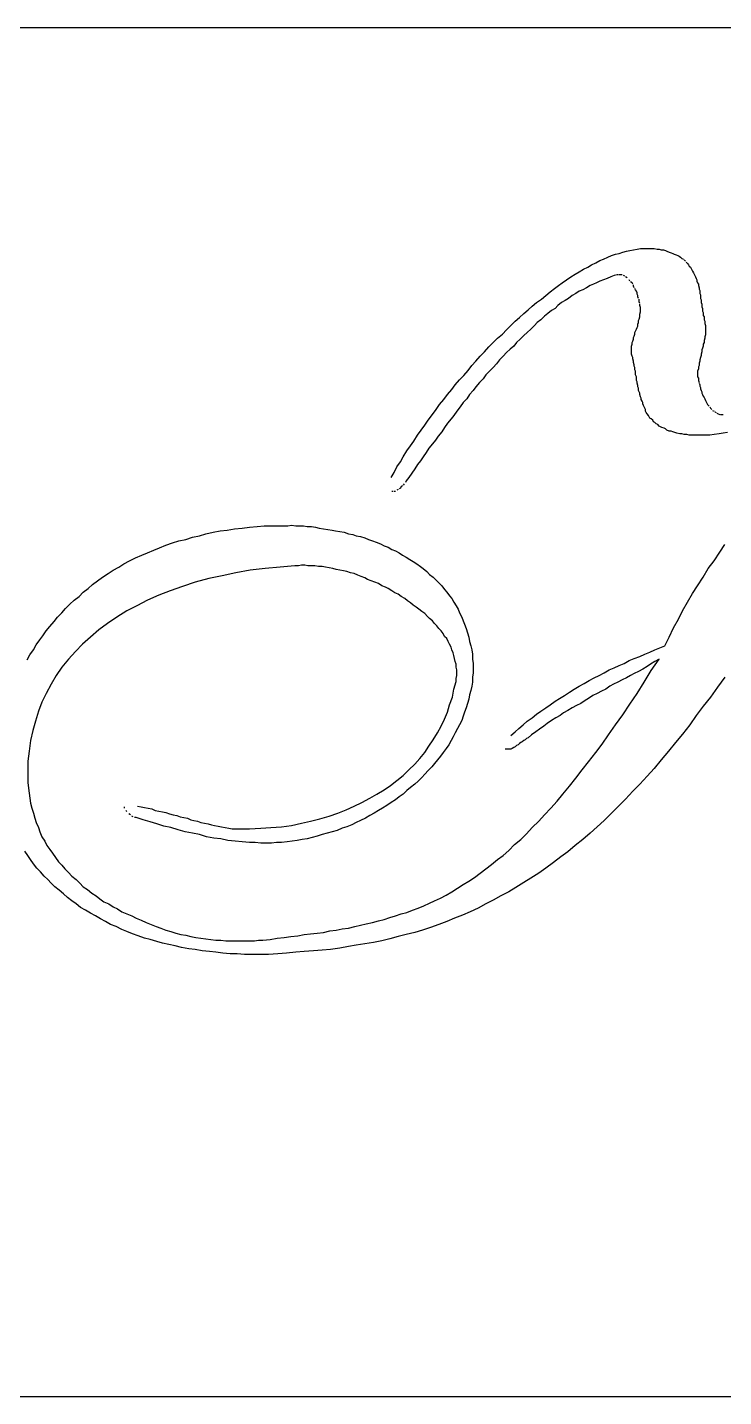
# Model space of a CAD drawing. Extents: x 0 to 382, y 0 to 113.
# Drawn here: x 249.8 to 307, y 0 to 112.5 of the extents above; entities that cross this region are included whole.
import ezdxf

# ---------------------------------------------------------------- set-up
doc = ezdxf.new("R2010")
doc.units = 0
doc.layers.get('0').update_dxf_attribs({"linetype": 'CONTINUOUS'})
doc.layers.add('default', color=7, linetype='CONTINUOUS')

msp = doc.modelspace()

# ---------------------------------------------------------------- linework, layer by layer
at = {"color": 0, "linetype": 'CONTINUOUS'}
for p, q in [((296.84462, 93.33984), (297.1376, 93.45702)), ((297.1376, 93.45702), (297.48914, 93.63282)), ((297.48914, 93.63282), (297.78212, 93.75)), ((297.78212, 93.75), (298.13366, 93.86718)), ((298.13366, 93.86718), (298.42664, 93.9258)), ((298.42664, 93.9258), (298.71962, 94.04298)), ((298.71962, 94.04298), (299.0126, 94.10154)), ((299.0126, 94.10154), (299.30558, 94.16016)), ((299.30558, 94.16016), (299.5985, 94.21878)), ((299.5985, 94.21878), (299.89148, 94.27734)), ((299.89148, 94.27734), (300.18446, 94.33596)), ((300.18446, 94.33596), (300.47744, 94.33596)), ((300.47744, 94.33596), (300.65324, 94.33596)), ((300.65324, 94.33596), (300.8876, 94.33596)), ((300.8876, 94.33596), (301.12196, 94.33596)), ((301.12196, 94.33596), (301.29776, 94.33596)), ((301.29776, 94.33596), (301.53212, 94.27734)), ((301.53212, 94.27734), (301.70792, 94.27734)), ((301.70792, 94.27734), (301.88366, 94.21878)), ((301.88366, 94.21878), (302.05946, 94.21878)), ((302.05946, 94.21878), (302.23526, 94.16016)), ((302.23526, 94.16016), (302.35244, 94.10154)), ((302.35244, 94.10154), (302.52824, 94.04298)), ((302.52824, 94.04298), (302.70398, 93.98436)), ((302.70398, 93.98436), (302.82116, 93.9258)), ((302.82116, 93.9258), (302.9384, 93.86718)), ((302.9384, 93.86718), (303.11414, 93.80862)), ((303.11414, 93.80862), (303.23132, 93.75)), ((303.23132, 93.75), (303.3485, 93.69138)), ((303.3485, 93.69138), (303.46574, 93.63282)), ((303.46574, 93.63282), (303.58292, 93.51564)), ((303.58292, 93.51564), (303.7001, 93.45702)), ((303.75866, 93.39846), (303.8759, 93.28128)), ((294.79382, 92.22654), (295.14542, 92.40234)), ((295.14542, 92.40234), (295.49696, 92.6367)), ((295.49696, 92.6367), (295.8485, 92.8125)), ((295.8485, 92.8125), (296.14148, 92.9883)), ((296.14148, 92.9883), (296.49308, 93.16404)), ((296.49308, 93.16404), (296.84462, 93.33984)), ((303.93446, 93.22266), (304.05164, 93.10548)), ((304.05164, 93.10548), (304.11026, 92.9883)), ((304.11026, 92.9883), (304.16882, 92.87112)), ((304.16882, 92.87112), (304.286, 92.8125)), ((304.286, 92.8125), (304.34462, 92.69532)), ((304.34462, 92.69532), (304.40324, 92.57814)), ((304.40324, 92.57814), (304.4618, 92.46096)), ((304.4618, 92.46096), (304.52042, 92.34378)), ((304.52042, 92.34378), (304.57898, 92.22654)), ((293.09462, 91.05468), (293.44616, 91.28904)), ((293.44616, 91.28904), (293.73914, 91.52346)), ((293.73914, 91.52346), (294.09074, 91.75782)), ((294.09074, 91.75782), (294.44228, 91.99218)), ((294.44228, 91.99218), (294.79382, 92.22654)), ((296.0243, 91.28904), (295.73132, 91.1133)), ((296.31728, 91.40628), (296.0243, 91.28904)), ((296.55164, 91.52346), (296.31728, 91.40628)), ((296.84462, 91.64064), (296.55164, 91.52346)), ((297.1376, 91.75782), (296.84462, 91.64064)), ((297.43058, 91.875), (297.1376, 91.75782)), ((297.7235, 91.99218), (297.43058, 91.875)), ((298.01648, 92.10936), (297.7235, 91.99218)), ((298.2509, 92.16798), (298.01648, 92.10936)), ((298.36808, 92.16798), (298.2509, 92.16798)), ((298.54382, 92.16798), (298.42664, 92.16798)), ((298.661, 92.16798), (298.54382, 92.16798)), ((298.89542, 92.0508), (298.77824, 92.10936)), ((299.07116, 91.93362), (298.95398, 91.99218)), ((299.30558, 91.64064), (299.24696, 91.75782)), ((299.48132, 91.52346), (299.36414, 91.58202)), ((299.53994, 91.40628), (299.48132, 91.52346)), ((299.5985, 91.23048), (299.5985, 91.34766)), ((299.65712, 91.1133), (299.5985, 91.23048)), ((304.57898, 92.22654), (304.6376, 92.10936)), ((304.6376, 92.10936), (304.69616, 91.99218)), ((304.69616, 91.99218), (304.75478, 91.875)), ((304.75478, 91.875), (304.8134, 91.75782)), ((304.8134, 91.75782), (304.8134, 91.64064)), ((304.8134, 91.64064), (304.87196, 91.52346)), ((304.87196, 91.52346), (304.93058, 91.40628)), ((304.93058, 91.40628), (304.93058, 91.28904)), ((304.93058, 91.28904), (304.98914, 91.1133)), ((291.62978, 89.88282), (292.03994, 90.1758)), ((292.03994, 90.1758), (292.39148, 90.46878)), ((292.39148, 90.46878), (292.74308, 90.7617)), ((292.74308, 90.7617), (293.09462, 91.05468)), ((293.9735, 90.05862), (293.68058, 89.88282)), ((294.26648, 90.23436), (293.9735, 90.05862)), ((294.55946, 90.46878), (294.26648, 90.23436)), ((294.85244, 90.64452), (294.55946, 90.46878)), ((295.14542, 90.82032), (294.85244, 90.64452)), ((295.4384, 90.9375), (295.14542, 90.82032)), ((295.73132, 91.1133), (295.4384, 90.9375)), ((299.7743, 90.9375), (299.71574, 91.05468)), ((299.83292, 90.82032), (299.7743, 90.9375)), ((299.89148, 90.70314), (299.83292, 90.82032)), ((299.89148, 90.58596), (299.89148, 90.70314)), ((299.9501, 90.46878), (299.89148, 90.58596)), ((299.9501, 90.35154), (299.9501, 90.46878)), ((300.00866, 90.23436), (299.9501, 90.35154)), ((300.06728, 90.05862), (300.06728, 90.1758)), ((300.06728, 89.94138), (300.06728, 90.05862)), ((304.98914, 91.1133), (304.98914, 90.99612)), ((304.98914, 90.99612), (305.04776, 90.87888)), ((305.04776, 90.87888), (305.04776, 90.7617)), ((305.04776, 90.7617), (305.04776, 90.64452)), ((305.04776, 90.64452), (305.10632, 90.52734)), ((305.10632, 90.52734), (305.10632, 90.35154)), ((305.10632, 90.35154), (305.10632, 90.23436)), ((305.10632, 90.23436), (305.16494, 90.11718)), ((305.16494, 90.11718), (305.16494, 90)), ((305.16494, 90), (305.16494, 89.88282)), ((290.2235, 88.65234), (290.5751, 89.00388)), ((290.5751, 89.00388), (290.92664, 89.29686)), ((290.92664, 89.29686), (291.27824, 89.58984)), ((291.27824, 89.58984), (291.62978, 89.88282)), ((292.56728, 89.00388), (292.2743, 88.76952)), ((292.86026, 89.2383), (292.56728, 89.00388)), ((293.15324, 89.41404), (292.86026, 89.2383)), ((293.3876, 89.64846), (293.15324, 89.41404)), ((293.68058, 89.88282), (293.3876, 89.64846)), ((300.1259, 89.8242), (300.06728, 89.94138)), ((300.1259, 89.64846), (300.1259, 89.76564)), ((300.18446, 89.47266), (300.1259, 89.64846)), ((300.1259, 88.94532), (300.18446, 89.12112)), ((300.1259, 88.82814), (300.1259, 88.94532)), ((300.18446, 89.35548), (300.18446, 89.47266)), ((300.18446, 89.2383), (300.18446, 89.35548)), ((300.18446, 89.12112), (300.18446, 89.2383)), ((305.16494, 89.88282), (305.2235, 89.76564)), ((305.2235, 89.76564), (305.2235, 89.64846)), ((305.2235, 89.64846), (305.2235, 89.53128)), ((305.2235, 89.53128), (305.28212, 89.41404)), ((305.28212, 89.41404), (305.28212, 89.29686)), ((305.28212, 89.29686), (305.28212, 89.17968)), ((305.28212, 89.17968), (305.34074, 89.0625)), ((305.34074, 89.0625), (305.34074, 88.94532)), ((305.34074, 88.94532), (305.34074, 88.82814)), ((289.16882, 87.65628), (289.52042, 88.00782)), ((289.52042, 88.00782), (289.87196, 88.35936)), ((289.87196, 88.35936), (290.2235, 88.65234)), ((291.45398, 88.00782), (291.161, 87.71484)), ((291.6884, 88.24218), (291.45398, 88.00782)), ((291.98132, 88.47654), (291.6884, 88.24218)), ((292.2743, 88.76952), (291.98132, 88.47654)), ((299.83292, 87.71484), (299.89148, 87.83202)), ((299.89148, 87.83202), (299.9501, 87.9492)), ((299.9501, 88.125), (300.00866, 88.24218)), ((299.9501, 87.9492), (299.9501, 88.125)), ((300.00866, 88.41798), (300.06728, 88.53516)), ((300.00866, 88.24218), (300.00866, 88.41798)), ((300.06728, 88.53516), (300.1259, 88.71096)), ((300.1259, 88.71096), (300.1259, 88.82814)), ((305.34074, 88.82814), (305.3993, 88.71096)), ((305.3993, 88.71096), (305.3993, 88.59378)), ((305.3993, 88.59378), (305.3993, 88.47654)), ((305.3993, 88.47654), (305.45792, 88.35936)), ((305.45792, 88.35936), (305.45792, 88.18362)), ((305.45792, 88.18362), (305.51648, 88.00782)), ((305.51648, 88.00782), (305.51648, 87.89064)), ((305.51648, 87.89064), (305.51648, 87.71484)), ((288.05558, 86.60154), (288.40712, 86.95314)), ((288.40712, 86.95314), (288.81728, 87.30468)), ((288.81728, 87.30468), (289.16882, 87.65628)), ((290.28212, 86.89452), (289.98914, 86.60154)), ((290.5751, 87.1875), (290.28212, 86.89452)), ((290.86808, 87.42186), (290.5751, 87.1875)), ((291.161, 87.71484), (290.86808, 87.42186)), ((299.48132, 86.60154), (299.53994, 86.71878)), ((299.53994, 86.71878), (299.5985, 86.89452)), ((299.5985, 87.0117), (299.65712, 87.12888)), ((299.5985, 86.89452), (299.5985, 87.0117)), ((299.65712, 87.12888), (299.71574, 87.30468)), ((299.71574, 87.42186), (299.7743, 87.53904)), ((299.71574, 87.30468), (299.71574, 87.42186)), ((299.7743, 87.53904), (299.83292, 87.71484)), ((305.45792, 86.95314), (305.3993, 86.77734)), ((305.3993, 86.77734), (305.3993, 86.60154)), ((305.51648, 87.24612), (305.45792, 87.07032)), ((305.45792, 87.07032), (305.45792, 86.95314)), ((305.51648, 87.71484), (305.51648, 87.53904)), ((305.51648, 87.53904), (305.51648, 87.42186)), ((305.51648, 87.42186), (305.51648, 87.24612)), ((287.0009, 85.4883), (287.35244, 85.83984)), ((287.35244, 85.83984), (287.70398, 86.25)), ((287.70398, 86.25), (288.05558, 86.60154)), ((289.16882, 85.78128), (288.8759, 85.4883)), ((289.4618, 86.0742), (289.16882, 85.78128)), ((289.75478, 86.30862), (289.4618, 86.0742)), ((289.98914, 86.60154), (289.75478, 86.30862)), ((299.42276, 86.30862), (299.48132, 86.48436)), ((299.42276, 86.19138), (299.42276, 86.30862)), ((299.42276, 86.0742), (299.42276, 86.19138)), ((299.42276, 85.89846), (299.42276, 86.0742)), ((299.42276, 85.78128), (299.42276, 85.89846)), ((299.42276, 85.66404), (299.42276, 85.78128)), ((299.48132, 85.4883), (299.42276, 85.66404)), ((299.48132, 86.48436), (299.48132, 86.60154)), ((305.16494, 85.54686), (305.10632, 85.37112)), ((305.2235, 85.83984), (305.16494, 85.66404)), ((305.16494, 85.66404), (305.16494, 85.54686)), ((305.28212, 86.13282), (305.2235, 86.01564)), ((305.2235, 86.01564), (305.2235, 85.83984)), ((305.34074, 86.30862), (305.28212, 86.13282)), ((305.3993, 86.60154), (305.34074, 86.48436)), ((305.34074, 86.48436), (305.34074, 86.30862)), ((286.00478, 84.31638), (286.29776, 84.72654)), ((286.29776, 84.72654), (286.6493, 85.07814)), ((286.6493, 85.07814), (287.0009, 85.4883)), ((288.05558, 84.5508), (287.7626, 84.25782)), ((288.3485, 84.84378), (288.05558, 84.5508)), ((288.58292, 85.19532), (288.3485, 84.84378)), ((288.8759, 85.4883), (288.58292, 85.19532)), ((299.53994, 85.37112), (299.48132, 85.4883)), ((299.53994, 85.25388), (299.53994, 85.37112)), ((299.5985, 85.07814), (299.53994, 85.25388)), ((299.5985, 84.96096), (299.5985, 85.07814)), ((299.65712, 84.78516), (299.5985, 84.96096)), ((299.65712, 84.66798), (299.65712, 84.78516)), ((299.71574, 84.5508), (299.65712, 84.66798)), ((299.71574, 84.375), (299.71574, 84.5508)), ((299.7743, 84.25782), (299.71574, 84.375)), ((304.93058, 84.43362), (304.87196, 84.25782)), ((304.98914, 84.72654), (304.93058, 84.60936)), ((304.93058, 84.60936), (304.93058, 84.43362)), ((305.04776, 85.07814), (304.98914, 84.90234)), ((304.98914, 84.90234), (304.98914, 84.72654)), ((305.10632, 85.37112), (305.04776, 85.19532)), ((305.04776, 85.19532), (305.04776, 85.07814)), ((284.9501, 83.14452), (285.30164, 83.55468)), ((285.30164, 83.55468), (285.65324, 83.90628)), ((285.65324, 83.90628), (286.00478, 84.31638)), ((286.94228, 83.32032), (286.6493, 82.96878)), ((287.23526, 83.6133), (286.94228, 83.32032)), ((287.46962, 83.96484), (287.23526, 83.6133)), ((287.7626, 84.25782), (287.46962, 83.96484)), ((299.7743, 84.08202), (299.7743, 84.25782)), ((299.7743, 83.96484), (299.7743, 84.08202)), ((299.83292, 83.78904), (299.7743, 83.96484)), ((299.83292, 83.67186), (299.83292, 83.78904)), ((299.83292, 83.49612), (299.83292, 83.67186)), ((299.89148, 83.37888), (299.83292, 83.49612)), ((299.89148, 83.2617), (299.89148, 83.37888)), ((299.9501, 83.08596), (299.89148, 83.2617)), ((304.87196, 84.25782), (304.87196, 84.14064)), ((304.87196, 84.14064), (304.87196, 83.96484)), ((304.87196, 83.96484), (304.87196, 83.78904)), ((304.87196, 83.78904), (304.93058, 83.67186)), ((304.93058, 83.67186), (304.93058, 83.49612)), ((304.93058, 83.49612), (304.98914, 83.32032)), ((304.98914, 83.2617), (305.04776, 83.14452)), ((284.0126, 81.91404), (284.30558, 82.3242)), ((284.30558, 82.3242), (284.65712, 82.73436)), ((284.65712, 82.73436), (284.9501, 83.14452)), ((286.12196, 82.3242), (285.8876, 81.97266)), ((286.41494, 82.6758), (286.12196, 82.3242)), ((286.6493, 82.96878), (286.41494, 82.6758)), ((299.9501, 82.96878), (299.9501, 83.08596)), ((300.00866, 82.85154), (299.9501, 82.96878)), ((300.00866, 82.6758), (300.00866, 82.85154)), ((300.06728, 82.55862), (300.00866, 82.6758)), ((300.1259, 82.44138), (300.06728, 82.55862)), ((300.1259, 82.3242), (300.1259, 82.44138)), ((300.18446, 82.14846), (300.1259, 82.3242)), ((300.24308, 82.03128), (300.18446, 82.14846)), ((305.04776, 83.14452), (305.04776, 83.02734)), ((305.04776, 83.02734), (305.10632, 82.91016)), ((305.10632, 82.91016), (305.10632, 82.79298)), ((305.10632, 82.79298), (305.16494, 82.6758)), ((305.16494, 82.6758), (305.2235, 82.55862)), ((305.2235, 82.55862), (305.2235, 82.44138)), ((305.2235, 82.44138), (305.28212, 82.3242)), ((305.28212, 82.3242), (305.34074, 82.20702)), ((305.34074, 82.20702), (305.3993, 82.08984)), ((283.0751, 80.68362), (283.36808, 81.09378)), ((283.36808, 81.09378), (283.661, 81.50388)), ((283.661, 81.50388), (284.0126, 81.91404)), ((285.36026, 81.32814), (285.06728, 80.97654)), ((285.59462, 81.67968), (285.36026, 81.32814)), ((285.8876, 81.97266), (285.59462, 81.67968)), ((300.24308, 81.91404), (300.24308, 82.03128)), ((300.30164, 81.79686), (300.24308, 81.91404)), ((300.36026, 81.67968), (300.30164, 81.79686)), ((300.36026, 81.5625), (300.36026, 81.67968)), ((300.41882, 81.44532), (300.36026, 81.5625)), ((300.47744, 81.32814), (300.41882, 81.44532)), ((300.536, 81.21096), (300.47744, 81.32814)), ((300.59462, 81.09378), (300.536, 81.21096)), ((300.59462, 80.97654), (300.59462, 81.09378)), ((305.3993, 82.08984), (305.45792, 81.97266)), ((305.45792, 81.97266), (305.51648, 81.85548)), ((305.51648, 81.85548), (305.5751, 81.7383)), ((305.5751, 81.7383), (305.63366, 81.62112)), ((305.63366, 81.62112), (305.69228, 81.50388)), ((305.69228, 81.50388), (305.80946, 81.3867)), ((305.86808, 81.32814), (305.92664, 81.21096)), ((305.92664, 81.21096), (306.04382, 81.09378)), ((306.10244, 81.03516), (306.21962, 80.97654)), ((282.43058, 79.80468), (282.7235, 80.21484)), ((282.7235, 80.21484), (283.0751, 80.68362)), ((284.30558, 79.98048), (284.07116, 79.62888)), ((284.5985, 80.33202), (284.30558, 79.98048)), ((284.83292, 80.625), (284.5985, 80.33202)), ((285.06728, 80.97654), (284.83292, 80.625)), ((300.65324, 80.85936), (300.59462, 80.97654)), ((300.7118, 80.74218), (300.65324, 80.85936)), ((300.82898, 80.625), (300.7118, 80.74218)), ((300.8876, 80.50782), (300.82898, 80.625)), ((300.94616, 80.39064), (300.8876, 80.50782)), ((301.0634, 80.33202), (300.94616, 80.39064)), ((301.18058, 80.21484), (301.0634, 80.33202)), ((301.23914, 80.09766), (301.18058, 80.21484)), ((301.35632, 80.03904), (301.23914, 80.09766)), ((301.4735, 79.92186), (301.35632, 80.03904)), ((301.59074, 79.8633), (301.4735, 79.92186)), ((306.27824, 80.91798), (306.39542, 80.85936)), ((306.45398, 80.8008), (306.57116, 80.74218)), ((306.57116, 80.74218), (306.6884, 80.68362)), ((306.74696, 80.68362), (306.86414, 80.68362)), ((306.86414, 80.68362), (306.98132, 80.68362)), ((281.55164, 78.51564), (281.84462, 78.98436)), ((281.84462, 78.98436), (282.1376, 79.39452)), ((282.1376, 79.39452), (282.43058, 79.80468)), ((283.54382, 78.9258), (283.30946, 78.5742)), ((283.8368, 79.27734), (283.54382, 78.9258)), ((284.07116, 79.62888), (283.8368, 79.27734)), ((301.70792, 79.74612), (301.59074, 79.8633)), ((301.8251, 79.6875), (301.70792, 79.74612)), ((301.94228, 79.62888), (301.8251, 79.6875)), ((302.11808, 79.57032), (301.94228, 79.62888)), ((302.23526, 79.5117), (302.11808, 79.57032)), ((302.35244, 79.39452), (302.23526, 79.5117)), ((302.52824, 79.33596), (302.35244, 79.39452)), ((302.70398, 79.33596), (302.52824, 79.33596)), ((302.82116, 79.27734), (302.70398, 79.33596)), ((302.99696, 79.21878), (302.82116, 79.27734)), ((303.17276, 79.16016), (302.99696, 79.21878)), ((303.40712, 79.10154), (303.17276, 79.16016)), ((303.58292, 79.10154), (303.40712, 79.10154)), ((303.75866, 79.04298), (303.58292, 79.10154)), ((303.99308, 79.04298), (303.75866, 79.04298)), ((304.16882, 78.98436), (303.99308, 79.04298)), ((304.40324, 78.98436), (304.16882, 78.98436)), ((304.6376, 78.98436), (304.40324, 78.98436)), ((304.87196, 78.98436), (304.6376, 78.98436)), ((305.10632, 78.98436), (304.87196, 78.98436)), ((305.51648, 78.98436), (305.10632, 78.98436)), ((305.86808, 78.98436), (305.51648, 78.98436)), ((306.21962, 79.04298), (305.86808, 78.98436)), ((306.62978, 79.10154), (306.21962, 79.04298)), ((306.98132, 79.16016), (306.62978, 79.10154)), ((307.33292, 79.21878), (306.98132, 79.16016)), ((280.67276, 77.22654), (280.96574, 77.69532)), ((280.96574, 77.69532), (281.25866, 78.10548)), ((281.25866, 78.10548), (281.55164, 78.51564)), ((282.78212, 77.92968), (282.54776, 77.57814)), ((283.0751, 78.28128), (282.78212, 77.92968)), ((283.30946, 78.5742), (283.0751, 78.28128)), ((280.14542, 76.40628), (280.4384, 76.81638)), ((280.4384, 76.81638), (280.67276, 77.22654)), ((281.84462, 76.58202), (281.61026, 76.23048)), ((282.07898, 76.875), (281.84462, 76.58202)), ((282.3134, 77.22654), (282.07898, 76.875)), ((282.54776, 77.57814), (282.3134, 77.22654)), ((279.67664, 75.52734), (279.911, 75.9375)), ((279.911, 75.9375), (280.14542, 76.40628)), ((281.14148, 75.52734), (280.90712, 75.23436)), ((281.3759, 75.87888), (281.14148, 75.52734)), ((281.61026, 76.23048), (281.3759, 75.87888)), ((279.85244, 74.35548), (279.73526, 74.35548)), ((280.02824, 74.35548), (279.911, 74.35548)), ((280.2626, 74.53128), (280.14542, 74.47266)), ((280.4384, 74.64846), (280.32116, 74.58984)), ((280.49696, 74.76564), (280.4384, 74.64846)), ((280.61414, 74.8242), (280.49696, 74.76564)), ((280.73132, 75), (280.67276, 74.88282)), ((280.90712, 75.23436), (280.8485, 75.11718)), ((263.91494, 70.72266), (264.44228, 70.89846)), ((264.44228, 70.89846), (265.02824, 71.01564)), ((265.02824, 71.01564), (265.61414, 71.13282)), ((265.61414, 71.13282), (266.2001, 71.19138)), ((266.2001, 71.19138), (266.786, 71.30862)), ((266.786, 71.30862), (267.43058, 71.36718)), ((267.43058, 71.36718), (268.01648, 71.4258)), ((268.01648, 71.4258), (268.661, 71.48436)), ((268.661, 71.48436), (269.24696, 71.54298)), ((269.24696, 71.54298), (269.89148, 71.54298)), ((269.89148, 71.54298), (270.536, 71.54298)), ((270.536, 71.54298), (270.82898, 71.54298)), ((270.82898, 71.54298), (271.18058, 71.54298)), ((271.18058, 71.54298), (271.4735, 71.60154)), ((271.4735, 71.60154), (271.8251, 71.54298)), ((271.8251, 71.54298), (272.11808, 71.54298)), ((272.11808, 71.54298), (272.46962, 71.54298)), ((272.46962, 71.54298), (272.7626, 71.48436)), ((272.7626, 71.48436), (273.11414, 71.48436)), ((273.11414, 71.48436), (273.46574, 71.4258)), ((273.46574, 71.4258), (273.75866, 71.36718)), ((273.75866, 71.36718), (274.11026, 71.30862)), ((274.11026, 71.30862), (274.4618, 71.25)), ((274.4618, 71.25), (274.8134, 71.19138)), ((274.8134, 71.19138), (275.10632, 71.13282)), ((275.10632, 71.13282), (275.45792, 71.0742)), ((275.45792, 71.0742), (275.80946, 71.01564)), ((275.80946, 71.01564), (276.161, 70.89846)), ((276.161, 70.89846), (276.5126, 70.83984)), ((260.63366, 69.72654), (261.161, 69.96096)), ((261.161, 69.96096), (261.6884, 70.1367)), ((261.6884, 70.1367), (262.21574, 70.3125)), ((262.21574, 70.3125), (262.80164, 70.42968)), ((262.80164, 70.42968), (263.32898, 70.60548)), ((263.32898, 70.60548), (263.91494, 70.72266)), ((276.5126, 70.83984), (276.80558, 70.72266)), ((276.80558, 70.72266), (277.15712, 70.66404)), ((277.15712, 70.66404), (277.50866, 70.54686)), ((277.50866, 70.54686), (277.80164, 70.42968)), ((277.80164, 70.42968), (278.15324, 70.3125)), ((278.15324, 70.3125), (278.44616, 70.19532)), ((278.44616, 70.19532), (278.79776, 70.07814)), ((278.79776, 70.07814), (279.09074, 69.90234)), ((279.09074, 69.90234), (279.44228, 69.78516)), ((279.44228, 69.78516), (279.73526, 69.60936)), ((306.6884, 69.375), (307.0985, 70.01952)), ((257.70398, 68.4375), (258.17276, 68.67186)), ((258.17276, 68.67186), (258.64148, 68.90628)), ((258.64148, 68.90628), (259.16882, 69.14064)), ((259.16882, 69.14064), (259.6376, 69.31638)), ((259.6376, 69.31638), (260.16494, 69.5508)), ((260.16494, 69.5508), (260.63366, 69.72654)), ((279.73526, 69.60936), (280.02824, 69.49218)), ((280.02824, 69.49218), (280.32116, 69.31638)), ((280.32116, 69.31638), (280.61414, 69.14064)), ((280.61414, 69.14064), (280.90712, 68.96484)), ((280.90712, 68.96484), (281.2001, 68.78904)), ((281.2001, 68.78904), (281.49308, 68.6133)), ((305.7509, 68.02734), (306.21962, 68.67186)), ((306.21962, 68.67186), (306.6884, 69.375)), ((255.94616, 67.3242), (256.41494, 67.61718)), ((256.41494, 67.61718), (256.8251, 67.91016)), ((256.8251, 67.91016), (257.29382, 68.14452)), ((257.29382, 68.14452), (257.70398, 68.4375)), ((266.90324, 67.6758), (265.78994, 67.44138)), ((268.0751, 67.91016), (266.90324, 67.6758)), ((269.30558, 68.02734), (268.0751, 67.91016)), ((270.536, 68.14452), (269.30558, 68.02734)), ((271.76648, 68.2617), (270.536, 68.14452)), ((272.05946, 68.2617), (271.76648, 68.2617)), ((272.29382, 68.32032), (272.05946, 68.2617)), ((272.5868, 68.32032), (272.29382, 68.32032)), ((272.82116, 68.2617), (272.5868, 68.32032)), ((273.11414, 68.2617), (272.82116, 68.2617)), ((273.40712, 68.2617), (273.11414, 68.2617)), ((273.7001, 68.20314), (273.40712, 68.2617)), ((273.99308, 68.20314), (273.7001, 68.20314)), ((274.286, 68.14452), (273.99308, 68.20314)), ((274.57898, 68.08596), (274.286, 68.14452)), ((274.87196, 68.02734), (274.57898, 68.08596)), ((275.16494, 67.96878), (274.87196, 68.02734)), ((275.45792, 67.91016), (275.16494, 67.96878)), ((275.7509, 67.85154), (275.45792, 67.91016)), ((276.04382, 67.79298), (275.7509, 67.85154)), ((276.3368, 67.6758), (276.04382, 67.79298)), ((276.62978, 67.61718), (276.3368, 67.6758)), ((276.92276, 67.5), (276.62978, 67.61718)), ((277.21574, 67.38282), (276.92276, 67.5)), ((281.49308, 68.6133), (281.786, 68.4375)), ((281.786, 68.4375), (282.07898, 68.20314)), ((282.07898, 68.20314), (282.3134, 68.02734)), ((282.3134, 68.02734), (282.60632, 67.79298)), ((282.60632, 67.79298), (282.84074, 67.55862)), ((282.84074, 67.55862), (283.13366, 67.3242)), ((305.34074, 67.3242), (305.7509, 68.02734)), ((254.36414, 66.09378), (254.7743, 66.3867)), ((254.7743, 66.3867), (255.1259, 66.7383)), ((255.1259, 66.7383), (255.536, 67.03128)), ((255.536, 67.03128), (255.94616, 67.3242)), ((262.50866, 66.5625), (261.5126, 66.21096)), ((263.5634, 66.91404), (262.50866, 66.5625)), ((264.67664, 67.20702), (263.5634, 66.91404)), ((265.78994, 67.44138), (264.67664, 67.20702)), ((277.50866, 67.26564), (277.21574, 67.38282)), ((277.74308, 67.14846), (277.50866, 67.26564)), ((278.036, 67.03128), (277.74308, 67.14846)), ((278.32898, 66.91404), (278.036, 67.03128)), ((278.62196, 66.79686), (278.32898, 66.91404)), ((278.91494, 66.62112), (278.62196, 66.79686)), ((279.20792, 66.50388), (278.91494, 66.62112)), ((279.44228, 66.3867), (279.20792, 66.50388)), ((279.73526, 66.21096), (279.44228, 66.3867)), ((283.13366, 67.3242), (283.36808, 67.08984)), ((283.36808, 67.08984), (283.60244, 66.85548)), ((283.60244, 66.85548), (283.8368, 66.62112)), ((283.8368, 66.62112), (284.07116, 66.32814)), ((304.4618, 65.97654), (304.87196, 66.62112)), ((304.87196, 66.62112), (305.34074, 67.3242)), ((253.2509, 65.09766), (253.60244, 65.4492)), ((253.60244, 65.4492), (254.0126, 65.74218)), ((254.0126, 65.74218), (254.36414, 66.09378)), ((259.6376, 65.4492), (258.75866, 64.98048)), ((260.5751, 65.85936), (259.6376, 65.4492)), ((261.5126, 66.21096), (260.5751, 65.85936)), ((279.96962, 66.03516), (279.73526, 66.21096)), ((280.2626, 65.91798), (279.96962, 66.03516)), ((280.49696, 65.74218), (280.2626, 65.91798)), ((280.78994, 65.56638), (280.49696, 65.74218)), ((281.0243, 65.39064), (280.78994, 65.56638)), ((281.25866, 65.21484), (281.0243, 65.39064)), ((284.07116, 66.32814), (284.24696, 66.09378)), ((284.24696, 66.09378), (284.48132, 65.8008)), ((284.48132, 65.8008), (284.65712, 65.56638)), ((284.65712, 65.56638), (284.83292, 65.27346)), ((284.83292, 65.27346), (285.00866, 64.98048)), ((303.64148, 64.57032), (304.05164, 65.27346)), ((304.05164, 65.27346), (304.4618, 65.97654)), ((252.25478, 64.04298), (252.60632, 64.39452)), ((252.60632, 64.39452), (252.8993, 64.74612)), ((252.8993, 64.74612), (253.2509, 65.09766)), ((257.9384, 64.57032), (257.11808, 64.04298)), ((258.75866, 64.98048), (257.9384, 64.57032)), ((281.49308, 65.03904), (281.25866, 65.21484)), ((281.72744, 64.8633), (281.49308, 65.03904)), ((281.9618, 64.6875), (281.72744, 64.8633)), ((282.19616, 64.5117), (281.9618, 64.6875)), ((282.43058, 64.33596), (282.19616, 64.5117)), ((282.66494, 64.10154), (282.43058, 64.33596)), ((285.00866, 64.98048), (285.18446, 64.6875)), ((285.18446, 64.6875), (285.30164, 64.39452)), ((285.30164, 64.39452), (285.47744, 64.04298)), ((303.28994, 63.86718), (303.64148, 64.57032)), ((251.31728, 62.92968), (251.61026, 63.28128)), ((251.61026, 63.28128), (251.9618, 63.69138)), ((251.9618, 63.69138), (252.25478, 64.04298)), ((256.35632, 63.51564), (255.65324, 62.9883)), ((257.11808, 64.04298), (256.35632, 63.51564)), ((282.84074, 63.9258), (282.66494, 64.10154)), ((283.0751, 63.75), (282.84074, 63.9258)), ((283.2509, 63.51564), (283.0751, 63.75)), ((283.42664, 63.33984), (283.2509, 63.51564)), ((283.60244, 63.10548), (283.42664, 63.33984)), ((283.77824, 62.92968), (283.60244, 63.10548)), ((285.47744, 64.04298), (285.59462, 63.75)), ((285.59462, 63.75), (285.7118, 63.45702)), ((285.7118, 63.45702), (285.82898, 63.10548)), ((285.82898, 63.10548), (285.94616, 62.75388)), ((302.52824, 62.40234), (302.87978, 63.16404)), ((302.87978, 63.16404), (303.28994, 63.86718)), ((250.49696, 61.75782), (250.78994, 62.16798)), ((250.78994, 62.16798), (251.0243, 62.51952)), ((251.0243, 62.51952), (251.31728, 62.92968)), ((254.9501, 62.40234), (254.30558, 61.81638)), ((255.65324, 62.9883), (254.9501, 62.40234)), ((283.95398, 62.69532), (283.77824, 62.92968)), ((284.07116, 62.46096), (283.95398, 62.69532)), ((284.24696, 62.28516), (284.07116, 62.46096)), ((284.36414, 62.0508), (284.24696, 62.28516)), ((284.48132, 61.81638), (284.36414, 62.0508)), ((285.94616, 62.75388), (286.0634, 62.40234)), ((286.0634, 62.40234), (286.12196, 62.0508)), ((286.12196, 62.0508), (286.23914, 61.6992)), ((302.17664, 61.6992), (302.52824, 62.40234)), ((249.73526, 60.52734), (249.96962, 60.9375)), ((249.96962, 60.9375), (250.2626, 61.34766)), ((250.2626, 61.34766), (250.49696, 61.75782)), ((253.71962, 61.23048), (253.13366, 60.58596)), ((254.30558, 61.81638), (253.71962, 61.23048)), ((284.5985, 61.58202), (284.48132, 61.81638)), ((284.65712, 61.34766), (284.5985, 61.58202)), ((284.7743, 61.1133), (284.65712, 61.34766)), ((284.83292, 60.87888), (284.7743, 61.1133)), ((284.89148, 60.64452), (284.83292, 60.87888)), ((286.23914, 61.6992), (286.29776, 61.34766)), ((286.29776, 61.34766), (286.35632, 60.99612)), ((286.35632, 60.99612), (286.35632, 60.58596)), ((299.65712, 60.64452), (300.1259, 60.82032)), ((300.1259, 60.82032), (300.536, 60.99612)), ((300.536, 60.99612), (300.94616, 61.17186)), ((300.94616, 61.17186), (301.35632, 61.34766)), ((301.35632, 61.34766), (301.76648, 61.52346)), ((301.76648, 61.52346), (302.17664, 61.6992)), ((252.60632, 59.94138), (252.1376, 59.2383)), ((253.13366, 60.58596), (252.60632, 59.94138)), ((284.9501, 60.41016), (284.89148, 60.64452)), ((285.00866, 60.1758), (284.9501, 60.41016)), ((285.00866, 59.94138), (285.00866, 60.1758)), ((285.06728, 59.70702), (285.00866, 59.94138)), ((285.06728, 59.47266), (285.06728, 59.70702)), ((286.35632, 60.58596), (286.41494, 60.23436)), ((286.41494, 60.23436), (286.41494, 59.8242)), ((286.41494, 59.8242), (286.41494, 59.47266)), ((297.19616, 59.47266), (297.60632, 59.70702)), ((297.60632, 59.70702), (298.01648, 59.88282)), ((298.01648, 59.88282), (298.42664, 60.05862)), ((298.42664, 60.05862), (298.8368, 60.23436)), ((298.8368, 60.23436), (299.24696, 60.46878)), ((299.24696, 60.46878), (299.65712, 60.64452)), ((300.36026, 59.76564), (300.00866, 59.58984)), ((300.7118, 60), (300.36026, 59.76564)), ((300.47744, 58.71096), (301.0634, 59.64846)), ((301.00478, 60.1758), (300.7118, 60)), ((301.35632, 60.41016), (301.00478, 60.1758)), ((301.0634, 59.64846), (301.70792, 60.58596)), ((301.70792, 60.58596), (301.35632, 60.41016)), ((251.72744, 58.53516), (251.31728, 57.77346)), ((252.1376, 59.2383), (251.72744, 58.53516)), ((284.83292, 58.125), (285.00866, 58.76952)), ((285.00866, 59.00388), (285.06728, 59.2383)), ((285.00866, 58.76952), (285.00866, 59.00388)), ((285.06728, 59.2383), (285.06728, 59.47266)), ((286.35632, 58.71096), (286.29776, 58.35936)), ((286.41494, 59.47266), (286.35632, 59.12112)), ((286.35632, 59.12112), (286.35632, 58.71096)), ((295.14542, 58.35936), (295.55558, 58.59378)), ((295.55558, 58.59378), (295.96574, 58.82814)), ((295.96574, 58.82814), (296.3759, 59.0625)), ((296.3759, 59.0625), (296.786, 59.2383)), ((296.786, 59.2383), (297.19616, 59.47266)), ((297.95792, 58.53516), (297.66494, 58.35936)), ((298.30946, 58.71096), (297.95792, 58.53516)), ((298.661, 58.8867), (298.30946, 58.71096)), ((299.0126, 59.0625), (298.661, 58.8867)), ((299.36414, 59.2383), (299.0126, 59.0625)), ((299.65712, 59.41404), (299.36414, 59.2383)), ((300.00866, 59.58984), (299.65712, 59.41404)), ((299.89148, 57.77346), (300.47744, 58.71096)), ((307.0985, 59.12112), (306.5126, 58.3008)), ((251.31728, 57.77346), (250.96574, 57.07032)), ((284.48132, 56.83596), (284.71574, 57.48048)), ((284.71574, 57.48048), (284.83292, 58.125)), ((286.12196, 57.65628), (286.0634, 57.30468)), ((286.23914, 58.00782), (286.12196, 57.65628)), ((286.29776, 58.35936), (286.23914, 58.00782)), ((293.50478, 57.3633), (293.91494, 57.59766)), ((293.91494, 57.59766), (294.3251, 57.89064)), ((294.3251, 57.89064), (294.73526, 58.125)), ((294.73526, 58.125), (295.14542, 58.35936)), ((296.25866, 57.59766), (295.90712, 57.3633)), ((296.61026, 57.77346), (296.25866, 57.59766)), ((296.9618, 57.9492), (296.61026, 57.77346)), ((297.3134, 58.125), (296.9618, 57.9492)), ((297.66494, 58.35936), (297.3134, 58.125)), ((299.30558, 56.89452), (299.89148, 57.77346)), ((305.92664, 57.48048), (305.34074, 56.71878)), ((306.5126, 58.3008), (305.92664, 57.48048)), ((250.67276, 56.30862), (250.4384, 55.4883)), ((250.96574, 57.07032), (250.67276, 56.30862)), ((284.07116, 55.66404), (284.30558, 56.25)), ((284.30558, 56.25), (284.48132, 56.83596)), ((285.7118, 56.25), (285.59462, 55.89846)), ((285.82898, 56.60154), (285.7118, 56.25)), ((285.94616, 56.95314), (285.82898, 56.60154)), ((286.0634, 57.30468), (285.94616, 56.95314)), ((291.62978, 56.0742), (291.98132, 56.30862)), ((291.98132, 56.30862), (292.39148, 56.60154)), ((292.39148, 56.60154), (292.74308, 56.83596)), ((292.74308, 56.83596), (293.15324, 57.12888)), ((293.15324, 57.12888), (293.50478, 57.3633)), ((294.20792, 56.36718), (293.85632, 56.19138)), ((294.55946, 56.60154), (294.20792, 56.36718)), ((294.911, 56.77734), (294.55946, 56.60154)), ((295.2626, 56.95314), (294.911, 56.77734)), ((295.61414, 57.1875), (295.2626, 56.95314)), ((295.90712, 57.3633), (295.61414, 57.1875)), ((298.71962, 56.01564), (299.30558, 56.89452)), ((305.34074, 56.71878), (304.75478, 55.95702)), ((250.4384, 55.4883), (250.20398, 54.72654)), ((283.77824, 55.07814), (284.07116, 55.66404)), ((285.30164, 55.19532), (285.1259, 54.90234)), ((285.47744, 55.54686), (285.30164, 55.19532)), ((285.59462, 55.89846), (285.47744, 55.54686)), ((290.16494, 54.90234), (290.51648, 55.19532)), ((290.51648, 55.19532), (290.86808, 55.4883)), ((290.86808, 55.4883), (291.27824, 55.78128)), ((291.27824, 55.78128), (291.62978, 56.0742)), ((292.50866, 55.3125), (292.21574, 55.07814)), ((292.86026, 55.54686), (292.50866, 55.3125)), ((293.2118, 55.78128), (292.86026, 55.54686)), ((293.5634, 55.95702), (293.2118, 55.78128)), ((293.85632, 56.19138), (293.5634, 55.95702)), ((297.54776, 54.375), (298.13366, 55.19532)), ((298.13366, 55.19532), (298.71962, 56.01564)), ((304.22744, 55.19532), (303.64148, 54.43362)), ((304.75478, 55.95702), (304.22744, 55.19532)), ((250.20398, 54.72654), (250.02824, 53.90628)), ((283.13366, 53.96484), (283.48526, 54.5508)), ((283.48526, 54.5508), (283.77824, 55.07814)), ((284.7743, 54.1992), (284.5985, 53.90628)), ((284.9501, 54.5508), (284.7743, 54.1992)), ((285.1259, 54.90234), (284.9501, 54.5508)), ((289.52042, 54.31638), (289.87196, 54.60936)), ((289.87196, 54.60936), (290.16494, 54.90234)), ((290.80946, 54.08202), (290.69228, 53.96484)), ((290.92664, 54.14064), (290.80946, 54.08202)), ((291.21962, 54.375), (290.92664, 54.14064)), ((291.57116, 54.60936), (291.21962, 54.375)), ((291.86414, 54.84378), (291.57116, 54.60936)), ((292.21574, 55.07814), (291.86414, 54.84378)), ((297.02042, 53.6133), (297.54776, 54.375)), ((303.64148, 54.43362), (303.05558, 53.73048)), ((249.911, 53.02734), (249.79382, 52.20702)), ((250.02824, 53.90628), (249.911, 53.02734)), ((282.02042, 52.44138), (282.43058, 52.91016)), ((282.43058, 52.91016), (282.78212, 53.4375)), ((282.78212, 53.4375), (283.13366, 53.96484)), ((283.95398, 52.91016), (283.71962, 52.61718)), ((284.1884, 53.2617), (283.95398, 52.91016)), ((284.42276, 53.55468), (284.1884, 53.2617)), ((284.5985, 53.90628), (284.42276, 53.55468)), ((289.16882, 53.20314), (289.05164, 53.20314)), ((289.286, 53.20314), (289.16882, 53.20314)), ((289.40324, 53.20314), (289.286, 53.20314)), ((289.52042, 53.20314), (289.40324, 53.20314)), ((289.6376, 53.2617), (289.52042, 53.20314)), ((289.75478, 53.32032), (289.6376, 53.2617)), ((289.87196, 53.37888), (289.75478, 53.32032)), ((289.98914, 53.49612), (289.87196, 53.37888)), ((290.10632, 53.55468), (289.98914, 53.49612)), ((290.2235, 53.67186), (290.10632, 53.55468)), ((290.34074, 53.73048), (290.2235, 53.67186)), ((290.45792, 53.78904), (290.34074, 53.73048)), ((290.5751, 53.90628), (290.45792, 53.78904)), ((290.69228, 53.96484), (290.5751, 53.90628)), ((295.90712, 52.14846), (296.49308, 52.91016)), ((296.49308, 52.91016), (297.02042, 53.6133)), ((302.46962, 53.02734), (301.88366, 52.3242)), ((303.05558, 53.73048), (302.46962, 53.02734)), ((249.79382, 52.20702), (249.79382, 51.32814)), ((281.14148, 51.50388), (281.61026, 51.97266)), ((281.61026, 51.97266), (282.02042, 52.44138)), ((283.2509, 52.03128), (283.01648, 51.7383)), ((283.48526, 52.3242), (283.2509, 52.03128)), ((283.71962, 52.61718), (283.48526, 52.3242)), ((295.37978, 51.50388), (295.90712, 52.14846)), ((301.88366, 52.3242), (301.29776, 51.62112)), ((249.79382, 51.32814), (249.79382, 50.85936)), ((249.79382, 50.85936), (249.79382, 50.4492)), ((279.61808, 50.21484), (280.14542, 50.625)), ((280.14542, 50.625), (280.67276, 51.03516)), ((280.67276, 51.03516), (281.14148, 51.50388)), ((282.19616, 50.85936), (281.90324, 50.56638)), ((282.43058, 51.15234), (282.19616, 50.85936)), ((282.7235, 51.44532), (282.43058, 51.15234)), ((283.01648, 51.7383), (282.7235, 51.44532)), ((294.3251, 50.15628), (294.85244, 50.8008)), ((294.85244, 50.8008), (295.37978, 51.50388)), ((300.7118, 50.97654), (300.1259, 50.33202)), ((301.29776, 51.62112), (300.7118, 50.97654)), ((249.79382, 50.4492), (249.85244, 49.98048)), ((249.85244, 49.98048), (249.911, 49.57032)), ((249.911, 49.57032), (249.96962, 49.16016)), ((277.91882, 49.16016), (278.50478, 49.5117)), ((278.50478, 49.5117), (279.09074, 49.8633)), ((279.09074, 49.8633), (279.61808, 50.21484)), ((280.67276, 49.5117), (280.32116, 49.27734)), ((280.96574, 49.80468), (280.67276, 49.5117)), ((281.25866, 50.03904), (280.96574, 49.80468)), ((281.61026, 50.33202), (281.25866, 50.03904)), ((281.90324, 50.56638), (281.61026, 50.33202)), ((293.32898, 48.9258), (293.79776, 49.5117)), ((293.79776, 49.5117), (294.3251, 50.15628)), ((299.53994, 49.74612), (298.95398, 49.10154)), ((300.1259, 50.33202), (299.53994, 49.74612)), ((249.96962, 49.16016), (250.02824, 48.75)), ((250.02824, 48.75), (250.14542, 48.33984)), ((257.7626, 48.33984), (257.7626, 48.45702)), ((258.81728, 48.51564), (259.11026, 48.45702)), ((259.11026, 48.45702), (259.40324, 48.39846)), ((259.40324, 48.39846), (259.69616, 48.33984)), ((275.98526, 48.22266), (276.62978, 48.51564)), ((276.62978, 48.51564), (277.2743, 48.80862)), ((277.2743, 48.80862), (277.91882, 49.16016)), ((279.3251, 48.5742), (278.9735, 48.33984)), ((279.67664, 48.80862), (279.3251, 48.5742)), ((280.02824, 49.04298), (279.67664, 48.80862)), ((280.32116, 49.27734), (280.02824, 49.04298)), ((292.80164, 48.33984), (293.32898, 48.9258)), ((298.36808, 48.51564), (297.78212, 47.92968)), ((298.95398, 49.10154), (298.36808, 48.51564)), ((250.14542, 48.33984), (250.2626, 47.92968)), ((250.2626, 47.92968), (250.37978, 47.51952)), ((250.37978, 47.51952), (250.49696, 47.16798)), ((257.9384, 48.04686), (257.87978, 48.16404)), ((258.23132, 47.8125), (258.11414, 47.87112)), ((258.46574, 47.6367), (258.3485, 47.69532)), ((258.7001, 47.57814), (258.58292, 47.57814)), ((259.286, 47.40234), (258.7001, 47.57814)), ((259.87196, 47.22654), (259.286, 47.40234)), ((259.69616, 48.33984), (259.98914, 48.28128)), ((259.98914, 48.28128), (260.28212, 48.16404)), ((260.28212, 48.16404), (260.5751, 48.10548)), ((260.5751, 48.10548), (260.86808, 48.04686)), ((260.86808, 48.04686), (261.161, 47.9883)), ((261.161, 47.9883), (261.45398, 47.87112)), ((261.45398, 47.87112), (261.74696, 47.8125)), ((261.74696, 47.8125), (262.03994, 47.75388)), ((262.03994, 47.75388), (262.33292, 47.6367)), ((262.33292, 47.6367), (262.6259, 47.57814)), ((262.6259, 47.57814), (262.91882, 47.51952)), ((262.91882, 47.51952), (263.2118, 47.40234)), ((263.2118, 47.40234), (263.44616, 47.34378)), ((263.44616, 47.34378), (263.73914, 47.28516)), ((263.73914, 47.28516), (264.03212, 47.16798)), ((272.29382, 47.10936), (273.05558, 47.28516)), ((273.05558, 47.28516), (273.81728, 47.46096)), ((273.81728, 47.46096), (274.57898, 47.69532)), ((274.57898, 47.69532), (275.28212, 47.92968)), ((275.28212, 47.92968), (275.98526, 48.22266)), ((277.15712, 47.34378), (276.80558, 47.16798)), ((277.56728, 47.51952), (277.15712, 47.34378)), ((277.91882, 47.75388), (277.56728, 47.51952)), ((278.27042, 47.92968), (277.91882, 47.75388)), ((278.62196, 48.16404), (278.27042, 47.92968)), ((278.9735, 48.33984), (278.62196, 48.16404)), ((291.27824, 46.75782), (291.80558, 47.28516)), ((291.80558, 47.28516), (292.2743, 47.8125)), ((292.2743, 47.8125), (292.80164, 48.33984)), ((297.19616, 47.34378), (296.61026, 46.81638)), ((297.78212, 47.92968), (297.19616, 47.34378)), ((250.49696, 47.16798), (250.67276, 46.75782)), ((250.67276, 46.75782), (250.78994, 46.40628)), ((250.78994, 46.40628), (250.96574, 45.99612)), ((260.3993, 47.0508), (259.87196, 47.22654)), ((260.98526, 46.875), (260.3993, 47.0508)), ((261.57116, 46.75782), (260.98526, 46.875)), ((262.15712, 46.58202), (261.57116, 46.75782)), ((262.74308, 46.40628), (262.15712, 46.58202)), ((263.32898, 46.28904), (262.74308, 46.40628)), ((263.91494, 46.17186), (263.32898, 46.28904)), ((264.5009, 45.99612), (263.91494, 46.17186)), ((264.03212, 47.16798), (264.3251, 47.10936)), ((264.3251, 47.10936), (264.61808, 47.0508)), ((264.61808, 47.0508), (264.911, 46.99218)), ((264.911, 46.99218), (265.14542, 46.93362)), ((265.14542, 46.93362), (265.4384, 46.875)), ((265.4384, 46.875), (265.73132, 46.81638)), ((265.73132, 46.81638), (266.0243, 46.75782)), ((266.0243, 46.75782), (266.31728, 46.6992)), ((266.31728, 46.6992), (266.61026, 46.64064)), ((266.61026, 46.64064), (266.90324, 46.64064)), ((266.90324, 46.64064), (267.19616, 46.64064)), ((267.19616, 46.64064), (267.43058, 46.64064)), ((267.43058, 46.64064), (267.7235, 46.64064)), ((267.7235, 46.64064), (268.01648, 46.64064)), ((268.01648, 46.64064), (268.95398, 46.6992)), ((268.95398, 46.6992), (269.7743, 46.75782)), ((269.7743, 46.75782), (270.65324, 46.81638)), ((270.65324, 46.81638), (271.4735, 46.93362)), ((271.4735, 46.93362), (272.29382, 47.10936)), ((273.99308, 46.17186), (273.58292, 46.05468)), ((274.40324, 46.28904), (273.99308, 46.17186)), ((274.8134, 46.40628), (274.40324, 46.28904)), ((275.2235, 46.52346), (274.8134, 46.40628)), ((275.63366, 46.6992), (275.2235, 46.52346)), ((276.04382, 46.81638), (275.63366, 46.6992)), ((276.45398, 46.99218), (276.04382, 46.81638)), ((276.80558, 47.16798), (276.45398, 46.99218)), ((290.34074, 45.7617), (290.80946, 46.23048)), ((290.80946, 46.23048), (291.27824, 46.75782)), ((296.0243, 46.28904), (295.4384, 45.7617)), ((296.61026, 46.81638), (296.0243, 46.28904)), ((250.96574, 45.99612), (251.2001, 45.64452)), ((251.2001, 45.64452), (251.3759, 45.29298)), ((251.3759, 45.29298), (251.61026, 44.94138)), ((265.0868, 45.87888), (264.5009, 45.99612)), ((265.67276, 45.82032), (265.0868, 45.87888)), ((266.25866, 45.70314), (265.67276, 45.82032)), ((266.84462, 45.64452), (266.25866, 45.70314)), ((267.43058, 45.58596), (266.84462, 45.64452)), ((268.01648, 45.52734), (267.43058, 45.58596)), ((268.48526, 45.52734), (268.01648, 45.52734)), ((268.95398, 45.46878), (268.48526, 45.52734)), ((269.36414, 45.46878), (268.95398, 45.46878)), ((269.83292, 45.46878), (269.36414, 45.46878)), ((270.24308, 45.52734), (269.83292, 45.46878)), ((270.65324, 45.52734), (270.24308, 45.52734)), ((271.12196, 45.58596), (270.65324, 45.52734)), ((271.53212, 45.64452), (271.12196, 45.58596)), ((271.94228, 45.70314), (271.53212, 45.64452)), ((272.35244, 45.7617), (271.94228, 45.70314)), ((272.7626, 45.82032), (272.35244, 45.7617)), ((273.17276, 45.9375), (272.7626, 45.82032)), ((273.58292, 46.05468), (273.17276, 45.9375)), ((289.34462, 44.88282), (289.8134, 45.35154)), ((289.8134, 45.35154), (290.34074, 45.7617)), ((294.79382, 45.29298), (294.20792, 44.76564)), ((295.4384, 45.7617), (294.79382, 45.29298)), ((249.79382, 44.47266), (249.55946, 44.8242)), ((250.02824, 44.12112), (249.79382, 44.47266)), ((250.2626, 43.76952), (250.02824, 44.12112)), ((251.61026, 44.94138), (251.84462, 44.64846)), ((251.84462, 44.64846), (252.07898, 44.29686)), ((252.07898, 44.29686), (252.3134, 43.94532)), ((252.3134, 43.94532), (252.60632, 43.65234)), ((287.9384, 43.71096), (288.40712, 44.12112)), ((288.40712, 44.12112), (288.8759, 44.47266)), ((288.8759, 44.47266), (289.34462, 44.88282)), ((293.036, 43.8867), (292.39148, 43.41798)), ((293.62196, 44.35548), (293.036, 43.8867)), ((294.20792, 44.76564), (293.62196, 44.35548)), ((250.55558, 43.41798), (250.2626, 43.76952)), ((250.8485, 43.125), (250.55558, 43.41798)), ((251.14148, 42.77346), (250.8485, 43.125)), ((251.43446, 42.48048), (251.14148, 42.77346)), ((252.60632, 43.65234), (252.84074, 43.35936)), ((252.84074, 43.35936), (253.13366, 43.06638)), ((253.13366, 43.06638), (253.42664, 42.77346)), ((253.42664, 42.77346), (253.77824, 42.48048)), ((286.53212, 42.65628), (287.0009, 43.00782)), ((287.0009, 43.00782), (287.46962, 43.35936)), ((287.46962, 43.35936), (287.9384, 43.71096)), ((291.80558, 43.00782), (291.161, 42.59766)), ((292.39148, 43.41798), (291.80558, 43.00782)), ((251.72744, 42.1875), (251.43446, 42.48048)), ((252.02042, 41.89452), (251.72744, 42.1875)), ((252.37196, 41.60154), (252.02042, 41.89452)), ((253.77824, 42.48048), (254.07116, 42.1875)), ((254.07116, 42.1875), (254.36414, 41.89452)), ((254.36414, 41.89452), (254.71574, 41.66016)), ((254.71574, 41.66016), (255.06728, 41.36718)), ((284.65712, 41.48436), (285.1259, 41.77734)), ((285.1259, 41.77734), (285.59462, 42.07032)), ((285.59462, 42.07032), (286.0634, 42.3633)), ((286.0634, 42.3633), (286.53212, 42.65628)), ((289.93058, 41.83596), (289.34462, 41.48436)), ((290.5751, 42.24612), (289.93058, 41.83596)), ((291.161, 42.59766), (290.5751, 42.24612)), ((252.7235, 41.30862), (252.37196, 41.60154)), ((253.0751, 41.01564), (252.7235, 41.30862)), ((253.42664, 40.72266), (253.0751, 41.01564)), ((253.77824, 40.4883), (253.42664, 40.72266)), ((255.06728, 41.36718), (255.41882, 41.13282)), ((255.41882, 41.13282), (255.7118, 40.89846)), ((255.7118, 40.89846), (256.0634, 40.66404)), ((256.0634, 40.66404), (256.4735, 40.4883)), ((282.37196, 40.3125), (282.84074, 40.54686)), ((282.84074, 40.54686), (283.2509, 40.72266)), ((283.2509, 40.72266), (283.71962, 40.95702)), ((283.71962, 40.95702), (284.1884, 41.19138)), ((284.1884, 41.19138), (284.65712, 41.48436)), ((288.05558, 40.78128), (287.46962, 40.4883)), ((288.7001, 41.13282), (288.05558, 40.78128)), ((289.34462, 41.48436), (288.7001, 41.13282)), ((254.12978, 40.19532), (253.77824, 40.4883)), ((254.53994, 39.96096), (254.12978, 40.19532)), ((254.9501, 39.72654), (254.53994, 39.96096)), ((255.36026, 39.49218), (254.9501, 39.72654)), ((255.77042, 39.25782), (255.36026, 39.49218)), ((256.4735, 40.4883), (256.8251, 40.25388)), ((256.8251, 40.25388), (257.17664, 40.07814)), ((257.17664, 40.07814), (257.52824, 39.84378)), ((257.52824, 39.84378), (257.9384, 39.66798)), ((257.9384, 39.66798), (258.3485, 39.49218)), ((258.3485, 39.49218), (258.7001, 39.31638)), ((279.09074, 39.1992), (279.55946, 39.375)), ((279.55946, 39.375), (280.02824, 39.49218)), ((280.02824, 39.49218), (280.49696, 39.66798)), ((280.49696, 39.66798), (280.96574, 39.78516)), ((280.96574, 39.78516), (281.43446, 39.96096)), ((281.43446, 39.96096), (281.90324, 40.1367)), ((281.90324, 40.1367), (282.37196, 40.3125)), ((285.536, 39.5508), (284.89148, 39.31638)), ((286.18058, 39.84378), (285.536, 39.5508)), ((286.8251, 40.1367), (286.18058, 39.84378)), ((287.46962, 40.4883), (286.8251, 40.1367)), ((256.18058, 39.02346), (255.77042, 39.25782)), ((256.59074, 38.78904), (256.18058, 39.02346)), ((257.05946, 38.6133), (256.59074, 38.78904)), ((257.52824, 38.37888), (257.05946, 38.6133)), ((257.9384, 38.20314), (257.52824, 38.37888)), ((258.7001, 39.31638), (259.11026, 39.14064)), ((259.11026, 39.14064), (259.52042, 38.96484)), ((259.52042, 38.96484), (259.93058, 38.78904)), ((259.93058, 38.78904), (260.34074, 38.6133)), ((260.34074, 38.6133), (260.7509, 38.49612)), ((260.7509, 38.49612), (261.161, 38.32032)), ((261.161, 38.32032), (261.57116, 38.20314)), ((274.11026, 38.14452), (274.6376, 38.2617)), ((274.6376, 38.2617), (275.16494, 38.32032)), ((275.16494, 38.32032), (275.63366, 38.4375)), ((275.63366, 38.4375), (276.161, 38.49612)), ((276.161, 38.49612), (276.6884, 38.6133)), ((276.6884, 38.6133), (277.15712, 38.73048)), ((277.15712, 38.73048), (277.6259, 38.84766)), ((277.6259, 38.84766), (278.15324, 38.96484)), ((278.15324, 38.96484), (278.62196, 39.08202)), ((278.62196, 39.08202), (279.09074, 39.1992)), ((282.25478, 38.32032), (281.61026, 38.14452)), ((282.8993, 38.55468), (282.25478, 38.32032)), ((283.60244, 38.78904), (282.8993, 38.55468)), ((284.24696, 39.02346), (283.60244, 38.78904)), ((284.89148, 39.31638), (284.24696, 39.02346)), ((258.40712, 38.02734), (257.9384, 38.20314)), ((258.8759, 37.85154), (258.40712, 38.02734)), ((259.40324, 37.6758), (258.8759, 37.85154)), ((259.87196, 37.55862), (259.40324, 37.6758)), ((260.3993, 37.38282), (259.87196, 37.55862)), ((260.86808, 37.26564), (260.3993, 37.38282)), ((261.39542, 37.14846), (260.86808, 37.26564)), ((261.92276, 37.03122), (261.39542, 37.14846)), ((261.57116, 38.20314), (261.98132, 38.08596)), ((261.98132, 38.08596), (262.39148, 37.96878)), ((262.39148, 37.96878), (262.80164, 37.91016)), ((262.80164, 37.91016), (263.2118, 37.79298)), ((263.2118, 37.79298), (263.62196, 37.73436)), ((263.62196, 37.73436), (264.03212, 37.6758)), ((264.03212, 37.6758), (264.44228, 37.61718)), ((264.44228, 37.61718), (264.85244, 37.55862)), ((264.85244, 37.55862), (265.2626, 37.5)), ((265.2626, 37.5), (265.67276, 37.5)), ((265.67276, 37.5), (266.08292, 37.44138)), ((266.08292, 37.44138), (266.49308, 37.44138)), ((266.49308, 37.44138), (266.90324, 37.44138)), ((266.90324, 37.44138), (267.3134, 37.44138)), ((267.3134, 37.44138), (267.66494, 37.44138)), ((267.66494, 37.44138), (268.0751, 37.44138)), ((268.0751, 37.44138), (268.42664, 37.44138)), ((268.42664, 37.44138), (268.77824, 37.5)), ((268.77824, 37.5), (269.12978, 37.5)), ((269.12978, 37.5), (269.71574, 37.55862)), ((269.71574, 37.55862), (270.30164, 37.6758)), ((270.30164, 37.6758), (270.8876, 37.73436)), ((270.8876, 37.73436), (271.41494, 37.79298)), ((271.41494, 37.79298), (272.0009, 37.85154)), ((272.0009, 37.85154), (272.52824, 37.96878)), ((272.52824, 37.96878), (273.05558, 38.02734)), ((273.05558, 38.02734), (273.58292, 38.08596)), ((273.58292, 38.08596), (274.11026, 38.14452)), ((277.50866, 37.20702), (276.80558, 37.08984)), ((278.2118, 37.3242), (277.50866, 37.20702)), ((278.91494, 37.44138), (278.2118, 37.3242)), ((279.55946, 37.61718), (278.91494, 37.44138)), ((280.2626, 37.79298), (279.55946, 37.61718)), ((280.90712, 37.96878), (280.2626, 37.79298)), ((281.61026, 38.14452), (280.90712, 37.96878)), ((262.4501, 36.91404), (261.92276, 37.03122)), ((263.036, 36.79686), (262.4501, 36.91404)), ((263.5634, 36.7383), (263.036, 36.79686)), ((264.1493, 36.62112), (263.5634, 36.7383)), ((264.73526, 36.5625), (264.1493, 36.62112)), ((265.2626, 36.50388), (264.73526, 36.5625)), ((265.8485, 36.44532), (265.2626, 36.50388)), ((266.43446, 36.3867), (265.8485, 36.44532)), ((267.02042, 36.3867), (266.43446, 36.3867)), ((267.60632, 36.32814), (267.02042, 36.3867)), ((268.19228, 36.32814), (267.60632, 36.32814)), ((268.8368, 36.32814), (268.19228, 36.32814)), ((269.5985, 36.32814), (268.8368, 36.32814)), ((270.36026, 36.3867), (269.5985, 36.32814)), ((271.0634, 36.44532), (270.36026, 36.3867)), ((271.8251, 36.50388), (271.0634, 36.44532)), ((272.52824, 36.5625), (271.8251, 36.50388)), ((273.28994, 36.62112), (272.52824, 36.5625)), ((273.99308, 36.67968), (273.28994, 36.62112)), ((274.69616, 36.7383), (273.99308, 36.67968)), ((275.45792, 36.85548), (274.69616, 36.7383)), ((276.161, 36.97266), (275.45792, 36.85548)), ((276.80558, 37.08984), (276.161, 36.97266))]:
    msp.add_line(p, q, dxfattribs=at)
at = {"layer": 'default', "color": 0, "linetype": 'CONTINUOUS'}
for p, q in [((0, 112.5), (382.2244, 112.5)), ((0, 0), (382.2244, 0))]:
    msp.add_line(p, q, dxfattribs=at)

doc.saveas('drawing.dxf')
